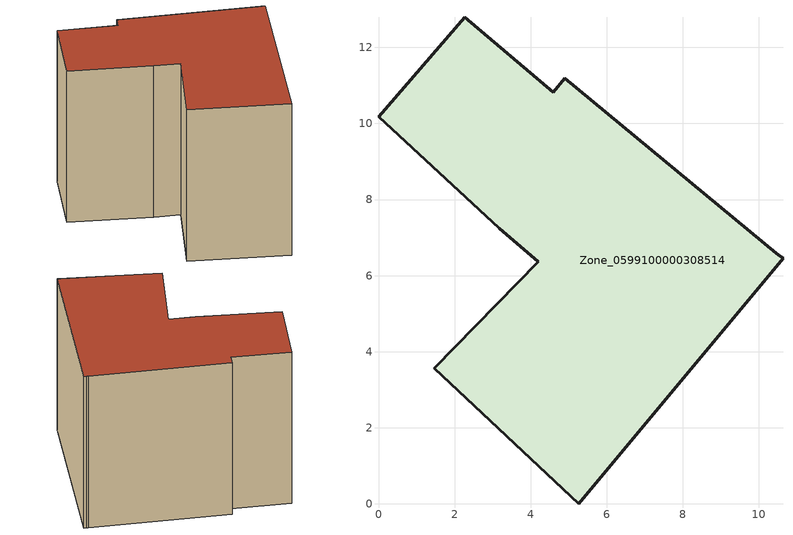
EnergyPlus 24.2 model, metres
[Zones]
Zone_0599100000308514
 floor ground (C_G): 5.26,0 1.46,3.56 4.2,6.37 3.17,7.24 0,10.18 2.27,12.79 4.6,10.82 4.89,11.19 10.45,6.59 10.51,6.55 10.63,6.45 z0
 wall outside (C_F): 0,10.18 3.17,7.24 4.2,6.37 1.46,3.56 5.26,0 10.63,6.45 10.51,6.55 10.45,6.59 4.89,11.19 4.6,10.82 2.27,12.79 0,10.18 z0:9.19
 roof outside (C_R): 10.45,6.59 4.89,11.19 4.6,10.82 2.27,12.79 0,10.18 3.17,7.24 4.2,6.37 1.46,3.56 5.26,0 10.63,6.45 10.51,6.55 z9.19
[BUILDING]
Pand.0599100000308514: North Axis=0; Terrain=City; Loads Convergence Tolerance Value=0.04; Temperature Convergence Tolerance Value=0.4; Solar Distribution=FullExterior; Maximum Number of Warmup Days=25; Minimum Number of Warmup Days=1
[Site:Location]
Rotterdam.The.Hague.AP_ZH_NLD Design_Conditions: Latitude=51.96; Longitude=4.45; Time Zone=1; Elevation=-4.5
[SITE:GROUNDTEMPERATURE:BUILDINGSURFACE]
18, 18, 18, 18, 18, 18, 18, 18, 18, 18, 18, 18
[MATERIAL] Thermal Absorptance=0.9; Solar Absorptance=0.7; Visible Absorptance=0.7
Name | Roughness | Thickness | Conductivity | Density | Specific Heat
G.TI.1946 | MediumSmooth | 0.15 | 1 | 540 | 1210
F.TI.1946 | Rough | 0.3 | 0.857143 | 1920 | 840
R.TI.1946 | MediumRough | 0.2 | 0.1 | 1500 | 1000
[CONSTRUCTION]
C_G: G.TI.1946
C_F: F.TI.1946
C_R: R.TI.1946
[ZONE]
Zone_0599100000308514: Type=1; Multiplier=1; Ceiling Height=Autocalculate; Volume=Autocalculate; Floor Area=autocalculate; Part of Total Floor Area=Yes
[ZONEINFILTRATION:DESIGNFLOWRATE]
Infil_Zone_0599100000308514: Zone or ZoneList or Space or SpaceList=Zone_0599100000308514; Schedule=AlwaysOn; Design Flow Rate Calculation Method=Flow/Area; Flow Rate per Floor Area=0.003; Constant Term Coefficient=1; Temperature Term Coefficient=0; Velocity Term Coefficient=0; Velocity Squared Term Coefficient=0
[HVACTEMPLATE:ZONE:IDEALLOADSAIRSYSTEM]
Zone_0599100000308514: Maximum Heating Supply Air Temperature=50; Minimum Cooling Supply Air Temperature=13; Maximum Heating Supply Air Humidity Ratio=0.0156; Minimum Cooling Supply Air Humidity Ratio=0.0077; Heating Limit=NoLimit; Cooling Limit=NoLimit; Dehumidification Control Type=ConstantSensibleHeatRatio; Cooling Sensible Heat Ratio=0.7; Dehumidification Setpoint=60; Humidification Control Type=None; Humidification Setpoint=30; Outdoor Air Method=None; Outdoor Air Flow Rate per Person=0.00944; Outdoor Air Flow Rate per Zone Floor Area=0; Outdoor Air Flow Rate per Zone=0; Demand Controlled Ventilation Type=None; Outdoor Air Economizer Type=NoEconomizer; Heat Recovery Type=None; Sensible Heat Recovery Effectiveness=0.7; Latent Heat Recovery Effectiveness=0.65
[ZONECONTROL:THERMOSTAT]
ThermostatControl_Zone_0599100000308514: Zone or ZoneList=Zone_0599100000308514; Control Type Schedule=DualSetpointControlType; Control 1=Thermostat_Zone_0599100000308514; Temperature Difference Between Cutout And Setpoint=0
[THERMOSTATSETPOINT:DUALSETPOINT]
Thermostat_Zone_0599100000308514: Heating Setpoint Temperature Schedule=HeatingSetpoint_Zone_0599100000308514; Cooling Setpoint Temperature Schedule=CoolingSetpoint_Zone_0599100000308514
[SCHEDULE:COMPACT]
HeatingSetpoint_Zone_0599100000308514: Through: 12/31, For: AllDays, Until: 24:00, 21
CoolingSetpoint_Zone_0599100000308514: Through: 12/31, For: AllDays, Until: 24:00, 24
DualSetpointControlType: Through: 12/31, For: AllDays, Until: 24:00, 4
AlwaysOn: Through: 12/31, For: AllDays, Until: 24:00, 1
